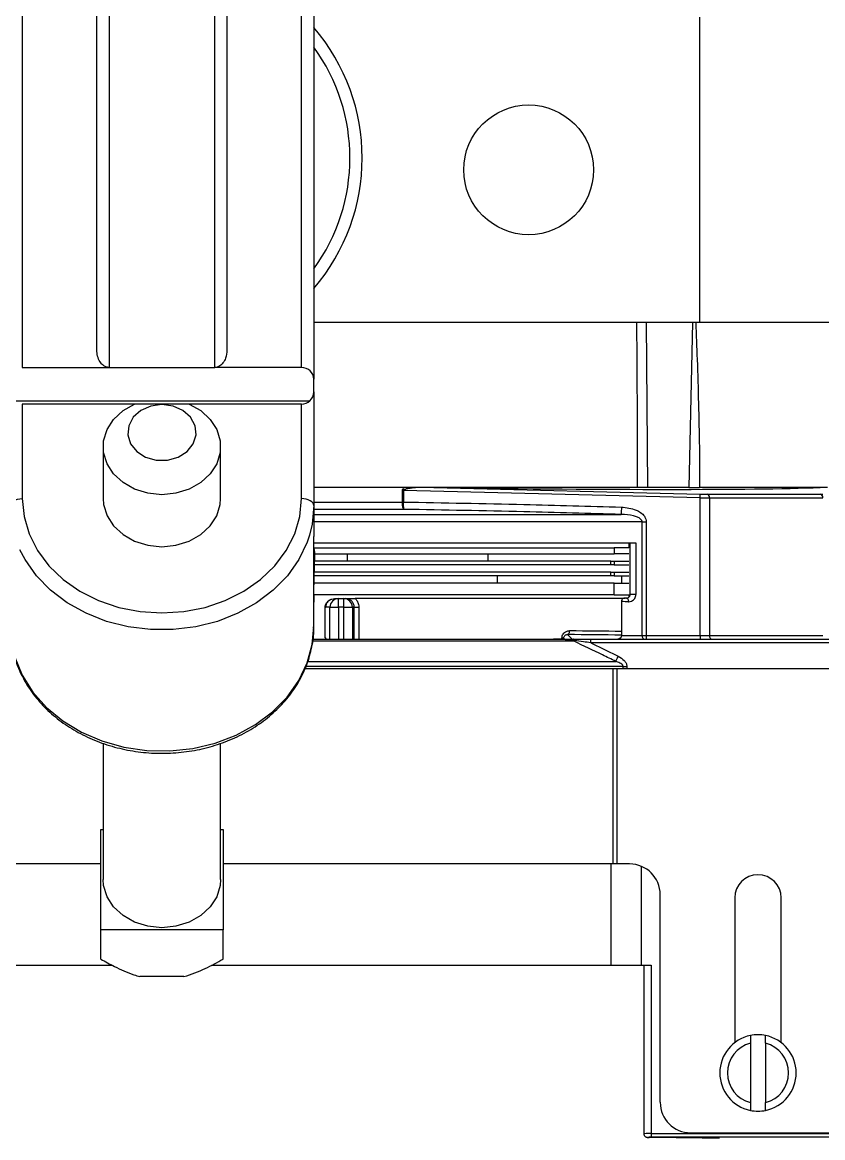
# Model space of a CAD drawing. Extents: x 7 to 135, y 1 to 99.
# Drawn here: x 56.625 to 59.899, y 86.703 to 91.267 of the extents above; entities that cross this region are included whole.
import ezdxf

# ---------------------------------------------------------------- set-up
doc = ezdxf.new("R2010")
doc.units = 0
doc.header["$MEASUREMENT"] = 0
doc.layers.add('OBJECT', color=7, linetype='CONTINUOUS')

msp = doc.modelspace()

# ---------------------------------------------------------------- linework, layer by layer
at = {"layer": 'OBJECT'}
for p, q in [((56.9304, 89.926), (56.9304, 92.0311)), ((56.9804, 92.0311), (56.9804, 89.8545)), ((57.4124, 89.8545), (57.4124, 92.0311)), ((57.4624, 92.0311), (57.4624, 89.926)), ((56.6254, 91.6908), (56.6254, 89.8545)), ((57.7674, 89.8545), (57.7674, 91.6908)), ((57.8174, 91.6908), (57.8174, 89.8075)), ((59.3964, 90.0383), (59.3964, 91.2883)), ((59.3964, 90.0383), (57.8174, 90.0383)), ((59.1836, 89.3633), (59.1789, 90.0383)), ((59.3662, 90.0383), (59.3513, 89.3633)), ((61.0844, 90.0383), (59.3964, 90.0383)), ((56.6254, 89.8545), (56.9804, 89.8545)), ((56.9804, 89.8545), (57.4124, 89.8545)), ((57.7674, 89.8545), (57.4124, 89.8545)), ((57.8174, 89.7548), (57.8174, 89.8075)), ((57.8174, 89.7548), (57.8174, 89.2893)), ((56.5911, 89.7183), (57.8016, 89.7183)), ((57.7674, 89.7048), (56.6254, 89.7048)), ((56.6254, 89.7048), (56.6254, 89.318)), ((57.7674, 89.318), (57.7674, 89.7048)), ((56.9564, 89.5308), (56.9564, 89.318)), ((57.4364, 89.318), (57.4364, 89.5308)), ((59.1419, 89.3633), (57.8174, 89.3633)), ((58.309, 89.3633), (59.3985, 89.3369)), ((59.3513, 89.3633), (59.1836, 89.3633)), ((59.9189, 89.3633), (59.3958, 89.3633)), ((58.1799, 89.3042), (58.1799, 89.3513)), ((58.1847, 89.3513), (58.1799, 89.3513)), ((59.3984, 89.3219), (58.1847, 89.3513)), ((58.1847, 89.3513), (58.1847, 89.3042)), ((59.3984, 88.7581), (59.3984, 89.3219)), ((59.4357, 89.3214), (59.4357, 88.7581)), ((57.8174, 89.3042), (58.1799, 89.3042)), ((57.8174, 89.2893), (57.8174, 89.1637)), ((58.1872, 89.2742), (57.8174, 89.2742)), ((58.1799, 89.3042), (58.1799, 89.3042)), ((58.1799, 89.3042), (58.1847, 89.3042)), ((58.1847, 89.3042), (58.1847, 89.3041)), ((57.8174, 89.2536), (59.0755, 89.2536)), ((59.1604, 89.2236), (57.8174, 89.2236)), ((59.1604, 88.7581), (59.1604, 89.2236)), ((59.1604, 89.2236), (59.1774, 89.2236)), ((59.1774, 89.2236), (59.1774, 88.7581)), ((57.8174, 88.7938), (57.8174, 89.1637)), ((57.8174, 89.1367), (59.1348, 89.1367)), ((57.8174, 89.1365), (59.1105, 89.1365)), ((59.1064, 89.1365), (59.1064, 89.1161)), ((59.1105, 89.1365), (59.1105, 89.1161)), ((59.1112, 88.9259), (59.1112, 89.1367)), ((59.1348, 89.1367), (59.1348, 88.9259)), ((57.8214, 89.0993), (57.8174, 89.1223)), ((57.8174, 89.1161), (59.0464, 89.1161)), ((57.8174, 89.0921), (57.8213, 89.0921)), ((57.8174, 88.9394), (57.8213, 89.0905)), ((57.8213, 89.0921), (59.0464, 89.0921)), ((57.8214, 89.0937), (57.8214, 89.0989)), ((57.9556, 89.0621), (57.9556, 89.0921)), ((58.5312, 89.0621), (58.5312, 89.0921)), ((59.0464, 89.1161), (59.0464, 89.0921)), ((59.1064, 89.1161), (59.0464, 89.1161)), ((59.1064, 89.0921), (59.0464, 89.0921)), ((59.0327, 89.0472), (57.8202, 89.0472)), ((59.0327, 89.0621), (57.821, 89.0621)), ((59.0327, 89.0472), (59.0327, 89.0621)), ((59.0327, 89.0621), (59.0464, 89.0621)), ((59.0464, 89.0472), (59.0327, 89.0472)), ((59.0464, 89.0621), (59.0464, 89.0472)), ((59.0464, 89.0621), (59.1064, 89.0621)), ((59.0464, 89.0472), (59.1064, 89.0472)), ((59.0327, 89.0023), (57.8202, 89.0023)), ((59.0327, 89.0172), (57.8206, 89.0172)), ((58.5695, 88.9723), (58.5695, 89.0023)), ((59.0327, 89.0023), (59.0327, 89.0172)), ((59.0327, 89.0172), (59.0464, 89.0172)), ((59.0464, 89.0023), (59.0327, 89.0023)), ((59.0464, 89.0172), (59.0464, 89.0023)), ((59.0464, 89.0172), (59.1064, 89.0172)), ((59.0464, 89.0023), (59.1064, 89.0023)), ((59.0778, 88.9723), (59.0778, 89.0023)), ((59.0464, 88.9723), (57.8194, 88.9723)), ((59.0464, 88.9243), (59.0464, 88.9723)), ((59.0464, 88.9723), (59.1064, 88.9723)), ((57.8181, 88.9243), (57.8174, 88.8945)), ((59.0464, 88.9243), (57.8181, 88.9243)), ((57.8857, 88.9046), (57.8821, 88.9027)), ((57.9024, 88.9091), (57.9186, 88.9091)), ((57.9186, 88.8741), (57.9186, 88.9091)), ((57.9186, 88.9091), (57.9404, 88.9091)), ((57.9404, 88.8741), (57.9404, 88.9091)), ((57.9404, 88.9091), (57.948, 88.9091)), ((59.0918, 88.9091), (57.9872, 88.9091)), ((59.0464, 88.9243), (59.1136, 88.9243)), ((59.1064, 88.9243), (59.1064, 88.915)), ((59.1105, 88.9243), (59.1105, 88.9215)), ((59.1348, 88.9259), (59.1112, 88.9259)), ((57.8637, 88.7482), (57.8637, 88.872)), ((57.8836, 88.8741), (57.8675, 88.8741)), ((57.8836, 88.8741), (57.9186, 88.8741)), ((57.8836, 88.7431), (57.8836, 88.8741)), ((57.9404, 88.8741), (57.9186, 88.8741)), ((57.9186, 88.8741), (57.9186, 88.7431)), ((57.9404, 88.8741), (57.9754, 88.8741)), ((57.9404, 88.7431), (57.9404, 88.8741)), ((57.9828, 88.8741), (57.9754, 88.8741)), ((57.9754, 88.8741), (57.9754, 88.7431)), ((57.9828, 88.8741), (58.0015, 88.8741)), ((57.9828, 88.7431), (57.9828, 88.8741)), ((58.0015, 88.8741), (58.0015, 88.7431)), ((59.0762, 88.8966), (59.0762, 88.8968)), ((59.0762, 88.8966), (59.0762, 88.7581)), ((58.8823, 88.7343), (57.8131, 88.7343)), ((57.8134, 88.7431), (58.7987, 88.7431)), ((57.8637, 88.7482), (57.8688, 88.7431)), ((58.8399, 88.7473), (58.8324, 88.7473)), ((58.8324, 88.7431), (58.8324, 88.7473)), ((58.8399, 88.7473), (58.8399, 88.7431)), ((58.8552, 88.762), (58.874, 88.7431)), ((58.9505, 88.7281), (58.9505, 88.7431)), ((58.9505, 88.7431), (59.9586, 88.7431)), ((58.9505, 88.7281), (59.0632, 88.6731)), ((59.9586, 88.7281), (58.9505, 88.7281)), ((59.0762, 88.7581), (59.1604, 88.7581)), ((59.1604, 88.7581), (59.1774, 88.7581)), ((59.1774, 88.7581), (59.3984, 88.7581)), ((59.3984, 88.7581), (59.4357, 88.7581)), ((59.4357, 88.7581), (59.8999, 88.7581)), ((59.0829, 88.6307), (57.7853, 88.6307)), ((57.7937, 88.6519), (59.0526, 88.6519)), ((59.0829, 88.6307), (59.0981, 88.6307)), ((59.0829, 88.6231), (59.0829, 88.6307)), ((59.0981, 88.6307), (59.0981, 88.6231)), ((57.7826, 88.6231), (59.0412, 88.6231)), ((59.0412, 88.6231), (59.0412, 87.8231)), ((59.0412, 88.6231), (59.0571, 88.6231)), ((59.0571, 88.6231), (59.0571, 87.8231)), ((59.0571, 88.6231), (59.9627, 88.6231)), ((56.9564, 88.3173), (56.9564, 87.759)), ((57.4364, 87.759), (57.4364, 88.3167)), ((56.9464, 87.9638), (56.9564, 87.9638)), ((56.9464, 87.5542), (56.9464, 87.9638)), ((57.4364, 87.9638), (57.4464, 87.9638)), ((57.4464, 87.9638), (57.4464, 87.5542)), ((56.9464, 87.8231), (55.3525, 87.8231)), ((59.0412, 87.8231), (57.4464, 87.8231)), ((59.0337, 87.4091), (59.0337, 87.8231)), ((59.0571, 87.8231), (59.0412, 87.8231)), ((59.1094, 87.8231), (59.0571, 87.8231)), ((59.157, 87.8137), (59.157, 87.4091)), ((59.2344, 86.8481), (59.2344, 87.6981)), ((59.5394, 87.6841), (59.5394, 87.0922)), ((59.7294, 87.0922), (59.7294, 87.6841)), ((57.4464, 87.5542), (56.9464, 87.5542)), ((56.9464, 87.434), (56.9464, 87.5542)), ((57.4464, 87.434), (57.4464, 87.5542)), ((55.3031, 87.4091), (56.9918, 87.4091)), ((57.3997, 87.4091), (59.0896, 87.4091)), ((59.0896, 87.4091), (59.157, 87.4091)), ((59.157, 87.4091), (59.1981, 87.4091)), ((59.1677, 87.4091), (59.1677, 86.7195)), ((59.1981, 87.4091), (59.1981, 86.7198)), ((57.2864, 87.3621), (57.1063, 87.3621)), ((59.6034, 87.1213), (59.6034, 87.0895)), ((59.6034, 87.0895), (59.6034, 86.8468)), ((59.6654, 87.0895), (59.6654, 87.1213)), ((59.6654, 87.0895), (59.6654, 86.8468)), ((59.6034, 86.8468), (59.6034, 86.815)), ((59.6654, 86.815), (59.6654, 86.8468)), ((59.1981, 86.7198), (59.9586, 86.7198)), ((59.1981, 86.7198), (59.1981, 86.7048)), ((59.3594, 86.7231), (59.9627, 86.7231)), ((59.9586, 86.7048), (59.1981, 86.7048))]:
    msp.add_line(p, q, dxfattribs=at)
at = {"layer": 'OBJECT', "flags": 128}
for points in [[(57.3081, 89.7048), (57.3555, 89.678), (57.3939, 89.6425), (57.4208, 89.6005), (57.4346, 89.5545), (57.4346, 89.5071), (57.4208, 89.4611), (57.3939, 89.4191), (57.3555, 89.3837), (57.3079, 89.3567), (57.2538, 89.3399), (57.1964, 89.3342), (57.1389, 89.3399), (57.0848, 89.3567), (57.0372, 89.3837), (56.9988, 89.4191), (56.972, 89.4611), (56.9581, 89.5071), (56.9581, 89.5545), (56.972, 89.6005), (56.9988, 89.6425), (57.0372, 89.678), (57.0846, 89.7048)], [(57.1964, 89.7028), (57.1509, 89.6966), (57.1104, 89.6787), (57.0792, 89.6509), (57.0606, 89.6163), (57.0568, 89.5787), (57.0681, 89.5421), (57.0934, 89.5105), (57.1297, 89.4873), (57.1733, 89.475), (57.2194, 89.475), (57.263, 89.4873), (57.2994, 89.5105), (57.3246, 89.5421), (57.3359, 89.5787), (57.3321, 89.6163), (57.3136, 89.6509), (57.2823, 89.6787), (57.2418, 89.6966), (57.1964, 89.7028)], [(56.5754, 89.2893), (56.5763, 89.2949), (56.5792, 89.3003), (56.5838, 89.3053), (56.59, 89.3096), (56.5976, 89.3132), (56.6062, 89.3158), (56.6156, 89.3175), (56.6254, 89.318)], [(56.6254, 89.318), (56.6324, 89.2448), (56.6533, 89.1735), (56.6876, 89.1057), (56.7344, 89.0431), (56.7926, 88.9873), (56.8607, 88.9396), (56.9371, 88.9013), (57.0199, 88.8732), (57.107, 88.856), (57.1964, 88.8503), (57.2857, 88.856), (57.3728, 88.8732), (57.4556, 88.9013), (57.532, 88.9396), (57.6001, 88.9873), (57.6583, 89.0431), (57.7051, 89.1057), (57.7394, 89.1735), (57.7603, 89.2448), (57.7674, 89.318)], [(56.9564, 89.318), (56.9581, 89.2943), (56.972, 89.2483), (56.9988, 89.2063), (57.0372, 89.1709), (57.0848, 89.1439), (57.1389, 89.1271), (57.1964, 89.1214)], [(57.1964, 89.1214), (57.2538, 89.1271), (57.3079, 89.1439), (57.3555, 89.1709), (57.3939, 89.2063), (57.4208, 89.2483), (57.4346, 89.2943), (57.4364, 89.318)], [(57.8174, 89.2893), (57.8164, 89.2949), (57.8135, 89.3003), (57.8089, 89.3053), (57.8027, 89.3096), (57.7951, 89.3132), (57.7865, 89.3158), (57.7771, 89.3175), (57.7674, 89.318)], [(57.8174, 89.2893), (57.8104, 89.2135), (57.7996, 89.1687)], [(57.7996, 89.1687), (57.7898, 89.1394), (57.7559, 89.0686), (57.7094, 89.0028), (57.6516, 88.9433), (57.5835, 88.8916), (57.5069, 88.8488), (57.4232, 88.8158), (57.3345, 88.7934), (57.2428, 88.7821), (57.1499, 88.7821), (57.0582, 88.7934), (56.9695, 88.8158), (56.8859, 88.8488), (56.8092, 88.8916), (56.7411, 88.9433), (56.6833, 89.0028), (56.6369, 89.0686), (56.6156, 89.1091)], [(59.0962, 88.9112), (59.0979, 88.911), (59.0995, 88.9102), (59.101, 88.9088), (59.1023, 88.9069), (59.1033, 88.9046), (59.1041, 88.902), (59.1046, 88.8992), (59.1047, 88.8962)], [(57.8675, 88.8741), (57.8655, 88.873), (57.8637, 88.872)], [(56.5759, 88.7723), (56.5781, 88.7456), (56.5943, 88.6691), (56.6245, 88.5954), (56.668, 88.5264), (56.7239, 88.4636), (56.7908, 88.4086), (56.8671, 88.3625), (56.9511, 88.3264), (57.0408, 88.3013), (57.1342, 88.2876), (57.229, 88.2858), (57.323, 88.2958), (57.4141, 88.3174), (57.5001, 88.3501), (57.5791, 88.3932), (57.6491, 88.4456), (57.7085, 88.5061), (57.756, 88.5733), (57.7905, 88.6457), (57.8111, 88.7215), (57.8174, 88.7938)], [(58.8628, 88.777), (58.8627, 88.7741), (58.8622, 88.7713), (58.8615, 88.7687), (58.8606, 88.7665), (58.8594, 88.7646), (58.8581, 88.7632), (58.8567, 88.7623), (58.8552, 88.762)], [(58.8837, 88.7373), (58.8833, 88.7386), (58.8828, 88.7397), (58.8823, 88.7407), (58.8818, 88.7416), (58.8812, 88.7423), (58.8806, 88.7427), (58.88, 88.743), (58.8794, 88.7431)], [(58.8823, 88.7343), (58.8825, 88.7347), (58.8826, 88.735), (58.8828, 88.7354), (58.883, 88.7357), (58.8831, 88.7361), (58.8833, 88.7365), (58.8835, 88.7369), (58.8837, 88.7373)], [(59.1604, 88.7581), (59.1606, 88.7552), (59.1611, 88.7524), (59.1619, 88.7498), (59.163, 88.7475), (59.1643, 88.7457), (59.1658, 88.7443), (59.1675, 88.7434), (59.1692, 88.7431)], [(59.4357, 88.7581), (59.4358, 88.7552), (59.4364, 88.7524), (59.4373, 88.7498), (59.4385, 88.7475), (59.4399, 88.7457), (59.4416, 88.7443), (59.4434, 88.7434), (59.4452, 88.7431)], [(59.0526, 88.6519), (59.0536, 88.6539), (59.0547, 88.6562), (59.0559, 88.6587), (59.0573, 88.6613), (59.0587, 88.6641), (59.0601, 88.6671), (59.0616, 88.6701), (59.0632, 88.6731)], [(57.1964, 87.5624), (57.1389, 87.5681), (57.0848, 87.585), (57.0372, 87.6119), (56.9988, 87.6473), (56.972, 87.6893), (56.9581, 87.7353), (56.9564, 87.759)], [(57.4364, 87.759), (57.4346, 87.7353), (57.4208, 87.6893), (57.3939, 87.6473), (57.3555, 87.6119), (57.3079, 87.585), (57.2538, 87.5681), (57.1964, 87.5624)]]:
    msp.add_lwpolyline(points, dxfattribs=at)
at = {"layer": 'OBJECT'}
msp.add_circle((58.6964, 90.6633), 0.2655, dxfattribs=at)
for centre, radius, start, end in [((57.1964, 90.7118), 0.819, 319.3094, 40.6906), ((57.1964, 90.7118), 0.769, 323.8565, 36.1435), ((57.7674, 89.7548), 0.05, 313.1786, 0), ((57.7674, 89.7548), 0.05, 270, 313.1786), ((59.1712, 89.331), 0.2274, 357.696, 1.4744), ((59.4224, 89.3236), 0.0135, 350.7811, 72.2909), ((59.8862, 89.3229), 0.0138, 354.0919, 79.3553), ((58.2207, 93.7396), 4.4356, 269.4725, 269.5346), ((59.5497, 89.2628), 0.4743, 177.4978, 181.1178), ((57.7014, 89.0937), 0.12, 359.2499, 0), ((57.7014, 89.0937), 0.12, 358.5, 359.2499), ((57.7014, 89.0989), 0.12, 0, 0.1914), ((57.9186, 88.8741), 0.035, 90.0169, 180.0182), ((57.9404, 88.8741), 0.035, 359.9949, 89.996), ((59.3924, 88.7544), 0.215, 179.0012, 182.9998), ((59.6134, 88.7544), 0.215, 179.0012, 182.9998), ((59.1094, 87.6981), 0.125, 0, 90), ((59.6344, 87.6841), 0.095, 0, 180), ((59.6344, 86.9681), 0.1563, 78.5566, 101.4434), ((59.6344, 86.9681), 0.1563, 101.4434, 258.5566), ((59.6344, 86.9681), 0.1253, 104.3299, 255.6701), ((59.6344, 86.9681), 0.1563, 281.4434, 78.5566), ((59.6344, 86.9681), 0.1253, 284.3299, 75.6701), ((59.3594, 86.8481), 0.125, 180, 270), ((59.6344, 86.9681), 0.1563, 258.5566, 281.4434)]:
    msp.add_arc(centre, radius, start, end, dxfattribs=at)
for centre, major_axis, ratio, start_param, end_param in [((57.7674, 89.8075), (0.05, 0), 0.938361, 0, 1.570796), ((57.196, 89.458), (2.925, -0.0723), 0.024678, 5.113869, 5.882925), ((59.3974, 89.323), (0.06, -0.0011), 0.018513, 4.730185, 5.404601), ((59.3977, 89.338), (0.045, -0.0011), 0.024678, 4.730452, 5.404867), ((57.1967, 89.4579), (3.495, -0.0864), 0.024678, 5.404867, 5.592237), ((57.1964, 89.4429), (3.51, -0.0864), 0.024572, 5.404862, 5.592232), ((59.8541, 89.338), (0.045, -0.0011), 0.024678, 5.592237, 6.266342), ((58.3147, 87.0296), (2.3412, 0), 0.904333, 1.783132, 1.78488), ((57.1964, 88.8632), (3.345, 0), 0.017455, 0.96677, 0.968585), ((57.1964, 88.8482), (3.36, 0), 0.017377, 0.96677, 0.977046), ((57.1964, 88.7282), (3.265, 0), 0.017375, 0.957273, 1.035135), ((57.1964, 88.7132), (3.25, 0), 0.017455, 0.954019, 1.035135), ((59.1981, 86.7195), (0.0304, 0), 0.008843, 1.570796, 3.141593), ((59.1981, 86.7045), (0.0154, 0), 0.017455, 1.570796, 4.150144), ((57.1964, 86.6491), (3.7397, 0), 0.017455, 0.915156, 1.008552)]:
    msp.add_ellipse(centre, major_axis=major_axis, ratio=ratio, start_param=start_param, end_param=end_param, dxfattribs=at)
for points, knots in [([(59.1419, 89.3633), (59.1418, 89.4678), (59.1415, 89.6768), (59.1402, 89.9018), (59.1389, 90.0223), (59.1387, 90.0383)], [0, 0, 0, 0, 0.46446, 0.928894, 1, 1, 1, 1]), ([(59.3797, 90.0383), (59.3818, 89.9879), (59.3862, 89.8778), (59.3913, 89.7077), (59.395, 89.5331), (59.3955, 89.4182), (59.3958, 89.3633)], [0, 0, 0, 0, 0.22394, 0.489698, 0.755953, 1, 1, 1, 1]), ([(56.9804, 89.8545), (56.9759, 89.855), (56.967, 89.856), (56.9539, 89.8641), (56.9412, 89.8789), (56.9321, 89.9008), (56.9309, 89.9178), (56.9304, 89.926)], [0, 0, 0, 0, 0.138341, 0.276038, 0.470202, 0.742047, 1, 1, 1, 1]), ([(57.4624, 89.926), (57.4614, 89.9148), (57.4597, 89.8959), (57.448, 89.874), (57.4354, 89.8615), (57.4232, 89.8553), (57.4156, 89.8547), (57.4124, 89.8545)], [0, 0, 0, 0, 0.35028, 0.585229, 0.760499, 0.899706, 1, 1, 1, 1]), ([(58.1799, 89.3513), (58.18, 89.3525), (58.1803, 89.3553), (58.183, 89.3596), (58.1858, 89.3619), (58.1875, 89.3633)], [0, 0, 0, 0, 0.244095, 0.543858, 1, 1, 1, 1]), ([(58.1847, 89.3513), (58.1847, 89.3516), (58.1848, 89.3523), (58.1856, 89.3537), (58.1882, 89.3557), (58.1969, 89.3592), (58.2081, 89.3611), (58.2216, 89.3629), (58.2289, 89.3631), (58.2332, 89.3633)], [0, 0, 0, 0, 0.017172, 0.036504, 0.091433, 0.205875, 0.576813, 0.744737, 1, 1, 1, 1]), ([(59.1836, 89.3633), (59.1797, 89.3633), (59.1691, 89.3633), (59.1545, 89.3633), (59.1454, 89.3633), (59.1419, 89.3633)], [0, 0, 0, 0, 0.263881, 0.723099, 1, 1, 1, 1]), ([(59.3513, 89.3633), (59.358, 89.3633), (59.3716, 89.3633), (59.3866, 89.3633), (59.3939, 89.3633), (59.3958, 89.3633)], [0, 0, 0, 0, 0.425019, 0.850039, 1, 1, 1, 1]), ([(58.1872, 89.2742), (58.1871, 89.2742), (58.1867, 89.2743), (58.1853, 89.2751), (58.1833, 89.2784), (58.1814, 89.2852), (58.1801, 89.2941), (58.18, 89.3008), (58.1799, 89.3042)], [0, 0, 0, 0, 0.01, 0.119508, 0.341545, 0.56134, 0.780384, 1, 1, 1, 1]), ([(58.1847, 89.3042), (58.3488, 89.3011), (58.6459, 89.2955), (58.943, 89.2872), (59.0759, 89.2835)], [0, 0, 0, 0, 0.552459, 1, 1, 1, 1]), ([(58.1872, 89.2742), (58.1872, 89.2742), (58.187, 89.2743), (58.1865, 89.2751), (58.1857, 89.2784), (58.1851, 89.2852), (58.1847, 89.2941), (58.1847, 89.3008), (58.1847, 89.3041)], [0, 0, 0, 0, 0.010006, 0.119511, 0.341548, 0.561349, 0.780394, 1, 1, 1, 1]), ([(59.0755, 89.2536), (58.9426, 89.2573), (58.6466, 89.2655), (58.3504, 89.2711), (58.1872, 89.2742)], [0, 0, 0, 0, 0.4488048, 1, 1, 1, 1]), ([(59.0759, 89.2835), (59.0964, 89.2814), (59.1242, 89.2784), (59.1551, 89.2617), (59.1691, 89.2486), (59.1764, 89.2349), (59.1771, 89.2271), (59.1774, 89.2236)], [0, 0, 0, 0, 0.4763411, 0.645832, 0.8165859, 0.9197475, 1, 1, 1, 1]), ([(59.1604, 89.2236), (59.1604, 89.2242), (59.1603, 89.2259), (59.1588, 89.2301), (59.1528, 89.2368), (59.141, 89.2429), (59.1149, 89.2513), (59.0924, 89.2526), (59.0755, 89.2536)], [0, 0, 0, 0, 0.015903, 0.053629, 0.132559, 0.290072, 0.465787, 1, 1, 1, 1]), ([(57.8675, 88.8741), (57.8675, 88.8747), (57.8675, 88.8772), (57.8684, 88.8837), (57.8722, 88.893), (57.8802, 88.9019), (57.8906, 88.9079), (57.8985, 88.9087), (57.9024, 88.9091)], [0, 0, 0, 0, 0.030947, 0.141383, 0.356053, 0.570705, 0.785349, 1, 1, 1, 1]), ([(57.9158, 88.9091), (57.9195, 88.9091), (57.9273, 88.9091), (57.9374, 88.9092), (57.944, 88.9093), (57.9527, 88.9093), (57.9638, 88.9092), (57.9762, 88.9091), (57.9851, 88.9091), (57.9872, 88.9091)], [0, 0, 0, 0, 0.15196, 0.316931, 0.481777, 0.52036, 0.65419, 0.917203, 1, 1, 1, 1]), ([(57.9828, 88.8741), (57.9827, 88.8765), (57.9823, 88.8829), (57.9783, 88.8927), (57.9703, 88.9019), (57.9598, 88.908), (57.9519, 88.9087), (57.948, 88.9091)], [0, 0, 0, 0, 0.1275305, 0.3397989, 0.5589735, 0.782514, 1, 1, 1, 1]), ([(57.9872, 88.9091), (57.9897, 88.9062), (57.9959, 88.899), (58.0008, 88.8866), (58.0013, 88.8775), (58.0015, 88.8741)], [0, 0, 0, 0, 0.300136, 0.736867, 1, 1, 1, 1]), ([(59.0912, 88.9113), (59.0912, 88.9113), (59.0884, 88.9114), (59.0841, 88.9104), (59.0794, 88.9064), (59.0772, 88.9026), (59.0763, 88.8996), (59.0762, 88.8977), (59.0762, 88.8968)], [0, 0, 0, 0, 0.0044421, 0.4706999, 0.7198261, 0.850328, 0.9330143, 1, 1, 1, 1]), ([(59.0964, 88.9112), (59.094, 88.9113), (59.0904, 88.9113), (59.0868, 88.9114), (59.0856, 88.9114)], [0, 0, 0, 0, 0.661976, 1, 1, 1, 1]), ([(59.0962, 88.9112), (59.0965, 88.9112), (59.0985, 88.9112), (59.1019, 88.9119), (59.1059, 88.9143), (59.1088, 88.9175), (59.1102, 88.9204), (59.111, 88.9232), (59.1111, 88.9247), (59.1112, 88.9259)], [0, 0, 0, 0, 0.044233, 0.318846, 0.540522, 0.715038, 0.863169, 0.891027, 1, 1, 1, 1]), ([(59.1047, 88.8962), (59.1053, 88.8962), (59.1093, 88.8963), (59.1163, 88.8978), (59.1245, 88.9028), (59.1303, 88.9094), (59.1341, 88.9172), (59.1346, 88.923), (59.1348, 88.9259)], [0, 0, 0, 0, 0.0390848, 0.2839249, 0.4910399, 0.6676274, 0.8336757, 1, 1, 1, 1]), ([(57.8637, 88.872), (57.8641, 88.8759), (57.8649, 88.8837), (57.8708, 88.8938), (57.8769, 88.9003), (57.8813, 88.9021), (57.8822, 88.9025)], [0, 0, 0, 0, 0.3070007, 0.6138631, 0.9250778, 1, 1, 1, 1]), ([(56.5773, 88.7714), (56.5782, 88.7548), (56.5803, 88.7137), (56.598, 88.6496), (56.6279, 88.5806), (56.6696, 88.516), (56.7217, 88.4569), (56.7834, 88.4045), (56.8534, 88.3599), (56.9303, 88.3239), (57.0127, 88.2973), (57.0988, 88.2807), (57.1869, 88.2743), (57.2752, 88.2784), (57.362, 88.2929), (57.4456, 88.3175), (57.5242, 88.3518), (57.5962, 88.3951), (57.6602, 88.4465), (57.7147, 88.5051), (57.7586, 88.5697), (57.7914, 88.6387), (57.8107, 88.7108), (57.8189, 88.7632), (57.8169, 88.7908), (57.8167, 88.7939)], [0, 0, 0, 0, 0.030719, 0.075911, 0.121153, 0.16653, 0.212088, 0.257827, 0.303719, 0.349726, 0.395809, 0.441942, 0.488109, 0.534301, 0.580516, 0.62675, 0.672997, 0.719237, 0.76544, 0.81156, 0.857542, 0.903332, 0.948906, 0.99428, 1, 1, 1, 1]), ([(58.8324, 88.7473), (58.8327, 88.7503), (58.8332, 88.7563), (58.8373, 88.7643), (58.8435, 88.771), (58.852, 88.7757), (58.8589, 88.777), (58.8626, 88.777), (58.8628, 88.777)], [0, 0, 0, 0, 0.175518, 0.350862, 0.535107, 0.744172, 0.983791, 1, 1, 1, 1]), ([(58.8823, 88.7343), (58.8581, 88.7384), (58.8304, 88.743), (58.8023, 88.7431), (58.7987, 88.7431)], [0, 0, 0, 0, 0.870624, 1, 1, 1, 1]), ([(58.8837, 88.7373), (58.8662, 88.7394), (58.8394, 88.7426), (58.8118, 88.7431), (58.8011, 88.7431), (58.7997, 88.7431), (58.7989, 88.7431), (58.7987, 88.7431)], [0, 0, 0, 0, 0.617728, 0.949768, 0.971338, 0.992517, 1, 1, 1, 1]), ([(58.7987, 88.7431), (58.7989, 88.7431), (58.8091, 88.7431), (58.8359, 88.7431), (58.8627, 88.7431), (58.8794, 88.7431)], [0, 0, 0, 0, 0.007321, 0.38165, 1, 1, 1, 1]), ([(58.8399, 88.7473), (58.84, 88.7485), (58.8401, 88.7501), (58.8409, 88.7529), (58.8425, 88.756), (58.8456, 88.7592), (58.85, 88.7616), (58.8533, 88.7618), (58.8552, 88.762)], [0, 0, 0, 0, 0.121309, 0.148969, 0.307835, 0.490509, 0.713846, 1, 1, 1, 1]), ([(58.8794, 88.7431), (58.8991, 88.7431), (58.9225, 88.7431), (58.9466, 88.7431), (58.9505, 88.7431)], [0, 0, 0, 0, 0.838537, 1, 1, 1, 1]), ([(59.0526, 88.6519), (59.0347, 88.6609), (58.9783, 88.689), (58.9212, 88.7159), (58.8823, 88.7343)], [0, 0, 0, 0, 0.317173, 1, 1, 1, 1]), ([(58.9505, 88.7281), (58.9405, 88.7295), (58.918, 88.7326), (58.896, 88.7356), (58.8837, 88.7373)], [0, 0, 0, 0, 0.441607, 1, 1, 1, 1]), ([(59.0762, 88.7581), (59.0762, 88.758), (59.0762, 88.7568), (59.0759, 88.7547), (59.0748, 88.7516), (59.0731, 88.7488), (59.0687, 88.7443), (59.0645, 88.7431), (59.0612, 88.7431), (59.0612, 88.7431)], [0, 0, 0, 0, 0.011628, 0.091961, 0.171544, 0.312657, 0.453017, 0.995543, 1, 1, 1, 1]), ([(59.0829, 88.6307), (59.0829, 88.631), (59.0829, 88.6324), (59.0821, 88.6349), (59.0793, 88.6391), (59.0711, 88.6455), (59.0613, 88.6493), (59.0539, 88.6515), (59.0526, 88.6519)], [0, 0, 0, 0, 0.02021, 0.105606, 0.194106, 0.401236, 0.894752, 1, 1, 1, 1]), ([(59.0632, 88.6731), (59.0721, 88.6679), (59.0847, 88.6605), (59.0955, 88.645), (59.098, 88.636), (59.0981, 88.6312), (59.0981, 88.6307)], [0, 0, 0, 0, 0.5290164, 0.7495706, 0.9720986, 1, 1, 1, 1]), ([(56.9464, 87.434), (56.9647, 87.4238), (57.0067, 87.4003), (57.0605, 87.3758), (57.0981, 87.3646), (57.1063, 87.3621)], [0, 0, 0, 0, 0.3769519, 0.8637501, 1, 1, 1, 1]), ([(57.2864, 87.3621), (57.3164, 87.3726), (57.3747, 87.393), (57.423, 87.4206), (57.4464, 87.434)], [0, 0, 0, 0, 0.515407, 1, 1, 1, 1]), ([(59.1678, 86.7195), (59.168, 86.7178), (59.1682, 86.7145), (59.1705, 86.7105), (59.1732, 86.7078), (59.1758, 86.7061), (59.1782, 86.7052), (59.18, 86.7048), (59.1812, 86.7046), (59.182, 86.7045), (59.1835, 86.7044), (59.1858, 86.7044), (59.1888, 86.7043), (59.1898, 86.7043)], [0, 0, 0, 0, 0.143678, 0.267217, 0.369848, 0.456635, 0.528004, 0.581655, 0.614889, 0.645162, 0.69652, 0.902235, 1, 1, 1, 1])]:
    msp.add_open_spline(points, degree=3, knots=knots, dxfattribs=at)

doc.saveas('drawing.dxf')
